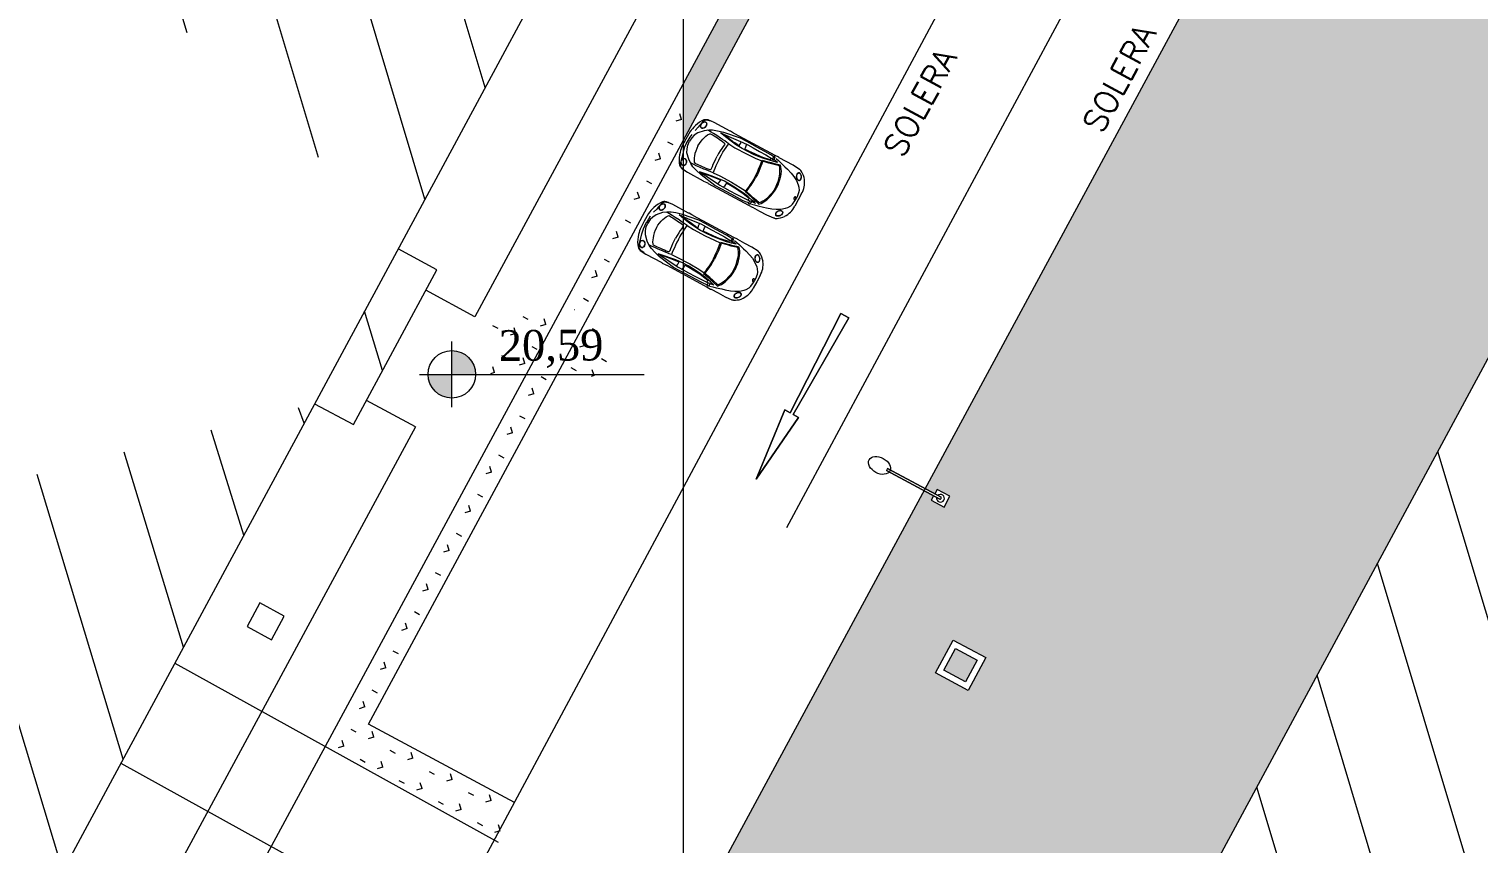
# Model space of a CAD drawing. Header units: centimetres. Extents: x 7802 to 40592, y -4163 to 24577.
# Drawn here: x 16876 to 21581, y 6606 to 9249 of the extents above; entities that cross this region are included whole.
import ezdxf

# ---------------------------------------------------------------- set-up
doc = ezdxf.new("R2010")
doc.units = ezdxf.units.CM
doc.linetypes.add('IMPORT-ACAD_ISO02W100', pattern=[1500, 1200, -299.9999999999999])
doc.linetypes.add('IMPORT-TRAZO_Y_PUNTOX2', pattern=[5080, 2540, -1270, 0, -1270])
for name, color, linetype, lineweight in [('A-DETL-GENF', 7, 'Continuous', 9), ('camara inspeccion', 7, 'Continuous', 9), ('cota nivel', 7, 'Continuous', 9), ('E-LITE-EQPM', 7, 'Continuous', 9), ('eje calle', 7, 'IMPORT-TRAZO_Y_PUNTOX2', 9), ('estacionamientos', 7, 'Continuous', 9), ('grilla', 7, 'Continuous', 9), ('L-SITE', 7, 'Continuous', 9), ('luminarias', 7, 'Continuous', 9), ('PASO CEBRA', 7, 'Continuous', 9), ('TEXTO', 7, 'Continuous', 9), ('VEREDAS', 7, 'Continuous', 9)]:
    doc.layers.add(name, color=color, linetype=linetype, lineweight=lineweight)
for name, color, linetype, lineweight, true_color in [('ACHURADO', 4, 'Continuous', 9, 0x00ffff), ('Base - Emplazamiento_dwg', 7, 'Continuous', 9, 0x767676), ('edificios', 4, 'Continuous', 9, 0x00ffff), ('PASARELA', 100, 'IMPORT-ACAD_ISO02W100', 9, 0x00ff3f), ('PASTO', 3, 'Continuous', 9, 0x00ff00), ('solera', 1, 'Continuous', 9, 0xff0000)]:
    doc.layers.add(name, color=color, linetype=linetype, lineweight=lineweight, true_color=true_color)
doc.styles.add('Simplex', font='simplex_.ttf', dxfattribs={"height": 74.99999999999999})
doc.styles.add('Times New Roman', font='times.ttf', dxfattribs={"height": 99.99999999999996})
pattern_1 = [(151.66, (-61025000, -522285000), (-97.8539650944029, -29.28314814536474), [19.152, -125.298]), (106.66, (-61025000, -522285000), (-97.85437269251995, -29.28327012055534), [19.152, -82.99]), (196.66, (-61025000, -522285000), (29.28327012055534, -97.85437269251995), [19.152, -82.98999999999998])]
pattern_2 = [(106.66, (-61025000, -522285000), (-279.5731100061605, -83.66325053739716), [])]

# ---------------------------------------------------------------- blocks, each defined once
blk = doc.blocks.new('Base - Emplazamiento_dwg_Site_Straight_On_Arrow - 6m_Length-387125-Levantamiento planta general-1977894-N01-Emplazamiento')
at = {"layer": 'L-SITE', "flags": 128}
blk.add_lwpolyline([(-599.9999999999831, -23999.99999999999), (-1499.999999999826, -59999.99999999999), (1500.000000000153, -59999.99999999999), (600.000000000017, -23999.99999999997), (2500.000000000001, -23999.99999999997), (0, 0), (-2500.000000000002, -23999.99999999999), (-599.9999999999831, -23999.99999999999), (-2500.000000000002, -23999.99999999999), (0, 0), (2500.000000000001, -23999.99999999997), (600.0000000000172, -23999.99999999997), (1500.000000000153, -59999.99999999999), (-1499.999999999826, -59999.99999999999)], close=True, dxfattribs=at)
blk = doc.blocks.new('Base - Emplazamiento_dwg_flecha-1977895-N01-Emplazamiento')
at = {"rotation": 359.8716291240209}
blk.add_blockref('Base - Emplazamiento_dwg_Site_Straight_On_Arrow - 6m_Length-387125-Levantamiento planta general-1977894-N01-Emplazamiento', (0, 0), dxfattribs=at)
blk = doc.blocks.new('Base - Emplazamiento_dwg_M_RPC Beetle - M_RPC Beetle-467549-Levantamiento planta general-1977896-N01-Emplazamiento')
at = {"layer": 'A-DETL-GENF', "flags": 128}
for points in [[(-8411.464189912405, 20984.24178081388), (-8174.16809426892, 21948.99932973181), (-7889.007585665058, 23048.60637314436), (-7377.905681377482, 24820.11750636175), (-7144.704263026501, 25833.13246074603), (-6583.633949969742, 27530.13125046115), (-6069.325913355156, 28815.73152868184), (-5295.539224772881, 30136.71968825768), (-4325.812833979339, 31342.18636212976), (-3783.591257203376, 31832.487703505), (-2867.301563564825, 32425.01602567253), (-2154.445343486566, 32654.73524459871), (-736.6095260684846, 32829.3558761441), (-24.76038961858973, 32870.90742113102)], [(-2345.121168815562, 33633.88691540752), (-29.92464161877609, 33633.88691540752), (2285.272703783721, 33633.88691540752)], [(8362.24841271122, 20991.29279451443), (8124.141308281065, 21955.85050249255), (7838.056436903709, 23055.217416657), (7325.465365313713, 24826.29822932695), (7091.412365678712, 25839.11676820197), (6528.915547126201, 27535.64325417449), (6013.526860163714, 28820.81068810624), (5238.62986157373, 30141.14784154196), (4267.890351443722, 31345.79881933195), (3725.256759293722, 31835.64412996191), (2808.469238033714, 32427.40189805697), (2095.420139941221, 32656.52172207446), (677.4380162337493, 32829.95028650693), (-34.44580193127349, 32870.90334976194)], [(-6733.833916511386, 32286.70605296065), (-6782.856965265302, 32297.18551099669), (-7315.905671688793, 31872.47455109243), (-7811.629696251251, 31371.46844795721), (-8194.16632721509, 30829.88749028046), (-8495.946820936328, 30451.59230247555), (-8809.967674421332, 29907.9931444895), (-8786.794976606789, 29710.68553185058), (-8823.47976232107, 29598.08011744311), (-8896.04900221995, 29445.95080889168), (-8931.806263932045, 29341.18075814785), (-9118.957047880742, 26918.68393723304), (-9118.957047880742, 24331.4255153449), (-9125.214839526123, 21769.7719124071), (-9193.814119511715, 21627.94632775371), (-9111.527039109904, 20329.38369502586), (-9111.527039109904, 5491.513098913187), (-9102.875329882661, 5429.641631618964), (-9105.805236140783, 4956.632850458661), (-9178.862492147007, 3843.676810488961), (-9122.47915893494, 3697.634856976003), (-9110.249364641193, -2095.158427594267), (-8976.743908571061, -4264.793460689836)], [(-5890.977075430445, 29901.08407447931), (-5718.769083015715, 30183.902904213), (-5644.462655758673, 30473.18764096725), (-5643.519422216487, 30575.00511758064), (-5665.258723976144, 30716.70588528146), (-5702.589085119817, 30863.2041789036), (-5740.075823956684, 30927.29860067388), (-5805.235893592067, 31010.88046074457), (-5897.79088901127, 31103.62249488304), (-6008.071039054171, 31176.53514359081), (-6145.107686763963, 31227.78033316175), (-6314.387466318179, 31251.63870220706), (-6424.341061417169, 31254.11585433924), (-6774.311905348171, 31186.64423675117), (-7178.991007124579, 30982.43499496215), (-7308.79112415901, 30884.60272360183), (-7526.521804758776, 30657.54069135917), (-7667.698013067235, 30466.25626779495), (-7773.292610835802, 30293.13043830176), (-7820.552339259146, 30200.3337619655), (-7882.678934093388, 29994.96573980794), (-7893.618828019266, 29842.82219612772), (-7878.461607363608, 29774.63537401504), (-7827.187835075423, 29668.17720475729), (-7806.083711363146, 29638.09894862814), (-7731.540518664679, 29556.18944903884), (-7613.016387440011, 29456.25108040912), (-7383.904400244038, 29336.60381658937), (-7198.058915109086, 29305.06317769305), (-7062.273008387288, 29301.37645981726), (-6756.184503890187, 29336.3609912944), (-6393.56848057045, 29476.68820066246), (-6300.115853166587, 29528.3441834189), (-5958.809912399852, 29805.3105099763)], [(-34.59991452627559, 32723.49566454824), (-156.7011219362738, 32713.27447147192), (-270.4865395262738, 32683.32630556192), (-368.1939247562714, 32635.67666746009), (-443.1586941812752, 32573.57612183698), (-490.3014224762753, 32501.26187751094), (-506.3668742162748, 32423.65916360693), (-490.3014224762788, 32346.05514873515), (-443.1586941812754, 32273.74220537695), (-368.1939247562773, 32211.64426505697), (-270.4865395262671, 32163.9956487851), (-156.7011219362709, 32134.0413980042), (-34.59991452627118, 32123.82632694014), (-24.03102830814356, 32123.82632694014), (98.11438304559175, 32134.14851249099), (211.8745772331342, 32164.19841456054), (309.5418687049337, 32211.92915871637), (384.4544045482181, 32274.0901016022), (431.5363211188319, 32346.44265332126), (447.5365237984828, 32424.06014734189), (431.4058354471628, 32501.64932724598), (384.2023276551229, 32573.92391209896), (309.1853754441629, 32635.96141126364), (211.4379646577577, 32683.52888780247), (97.6274092060047, 32713.38138125392), (-24.48234823189029, 32723.49991757798)], [(5834.265605783724, 29906.01290858694), (5661.819902288721, 30188.68685936693), (5587.270293323722, 30477.90902285693), (5586.241459948395, 30579.72567049041), (5607.86162310872, 30721.44466481693), (5645.068806758723, 30867.97429111193), (5682.501646773489, 30932.10020614726), (5747.591424293722, 31015.73681816694), (5840.068416758721, 31108.55663252691), (5950.287228578721, 31181.56197038691), (6087.280744913718, 31232.92235153689), (6256.540406393721, 31256.92302934194), (6366.491880038723, 31259.49262097691), (6716.519325143724, 31192.31525533195), (7121.369967053714, 30988.44630823194), (7251.25228793372, 30890.72319722692), (7469.17378757372, 30663.84429614696), (7610.510762963723, 30472.67863009194), (7716.250874063721, 30299.64163745693), (7763.588601968724, 30206.88472619691), (7825.887832208723, 30001.56900779691), (7836.955632653724, 29849.43471529194), (7821.855743498715, 29781.23517427193), (7770.671491028718, 29674.73393566196), (7749.592662218722, 29644.63794746697), (7675.11835896164, 29562.66580674208), (7556.678289983717, 29462.62782761694), (7327.666973813718, 29342.78798665194), (7141.848071258718, 29311.09111456194), (7006.065312028429, 29307.29023982479), (6699.94750344872, 29342.01742367691), (6337.21363214373, 29482.03972427694), (6243.717609458716, 29533.61712112194), (5902.178937698719, 29810.29640647193)], [(9066.736398893714, 5499.150915956964), (9066.736398893714, 20337.02349821693), (9144.056889413714, 21635.6548525619), (9075.33839781872, 21777.42271418691), (9062.635116773718, 24339.06654251557), (9062.635116773718, 26926.32765829191), (8875.56444252872, 29348.66628134697), (8839.719110993721, 29453.40623315694), (8767.021998323718, 29605.47447740696), (8730.242555753719, 29718.04901032191), (8753.249364578722, 29915.37603502193), (8438.771606438724, 30458.71099673694), (8136.673178378729, 30836.7523374269), (7753.681363718722, 31378.01149684193), (7257.536307623723, 31878.60065695192), (6724.130725844334, 32302.86332112254)], [(-12.09453318080819, 17805.45674730246), (-1021.736528385905, 17782.66101967749), (-2026.684863356595, 17721.16180185162), (-3022.284969714185, 17628.75355871137), (-3989.486684975463, 17512.97551956689), (-4860.092603025614, 17398.84183322585), (-5785.429957983049, 17252.84205433062), (-6143.658247170233, 18819.39214461534), (-6466.211264570523, 20216.6144725534), (-6631.392382262486, 20842.15408703731), (-7250.381796354535, 23095.0499785245), (-6679.699631427998, 23603.97255543096), (-6172.019700687545, 23995.10010077969), (-5527.890885983074, 24356.97603909938), (-4817.349176974911, 24659.25992654811), (-4038.174666898671, 24925.07996233844), (-3168.530772843161, 25190.29635168106), (-2211.017445925983, 25391.76266648727), (-1118.875692935033, 25550.22486891285), (-18.65776859257815, 25612.1218427496)], [(-18.38631500044547, 25289.24034455805), (-1100.709273651909, 25226.37433042444), (-2177.932675680729, 25090.36094316246), (-3063.688862789297, 24833.42131709816), (-3883.670050959101, 24660.86892206971), (-4594.271351107229, 24433.20695842327), (-5228.731077951985, 24141.3660499418), (-5829.313945278982, 23815.40037226791), (-6385.892073656068, 23413.59165400142), (-6856.211405003231, 23027.04970458159), (-6308.996596444425, 20911.3795348674), (-6023.567380210534, 19646.90505172227), (-5573.626451973886, 17621.6046463199), (-4729.983207426567, 17746.06951847045), (-3921.76112616352, 17867.28711655796), (-2992.932752492739, 17978.4818534949), (-2018.001347983614, 18065.64547054461), (-1020.770969211601, 18119.35708349461), (-12.37328740968236, 18137.02201538005)], [(-34.44580193127874, 17805.44735170198), (975.2150013239823, 17783.50046011197), (1980.214684868682, 17722.84614593694), (2975.892128993695, 17631.27495811194), (3943.190839552891, 17516.31010739704), (4813.892404598925, 17402.90839871693), (5739.352177724512, 17257.68662265368), (6096.263307590663, 18824.53732963363), (6417.641535803651, 20222.03034110669), (6582.296690363621, 20847.70860587661), (7199.391827138719, 23101.12409903692), (6628.282001618758, 23609.5667111819), (6120.273420863713, 24000.26730074695), (5475.840596828721, 24361.60157807697), (4765.045002293695, 24663.28799083195), (3985.647286898622, 24928.45286372696), (3115.780726995857, 25192.9380308092), (2158.09836135881, 25393.59927214196), (1065.823771718725, 25551.14323124692), (-34.44580193127857, 25612.11520607698)], [(-34.4458019312779, 25289.23359377693), (1047.929627045123, 25227.27753430573), (2125.266997788249, 25092.16984024879), (3011.238886595216, 24835.97497947485), (3831.364853528713, 24664.11202144195), (4542.157302908714, 24437.04755621696), (5176.862162528764, 24145.74015496188), (5777.718864038721, 23820.27951556195), (6334.634605043721, 23418.93886663197), (6805.278744398721, 23032.79246150698), (6259.84281914365, 20916.66298409671), (5975.476774973963, 19651.94898127305), (5527.23871983872, 17626.27101650691)], [(-7644.458943692838, 20171.55711148139), (-7619.458545640715, 20471.37126526095), (-7619.732578903909, 20602.78823783883), (-7629.140724582166, 20648.85057492491), (-8625.36378076761, 20530.50370560534), (-8722.557260866928, 20417.06151432286), (-8722.557260866928, 20210.29558768486), (-8628.080404456296, 20091.47067385197), (-7686.566171069966, 19999.32441390155)], [(-8512.126959674126, 19881.20751590498), (-8538.081728168065, 19681.78938491987), (-8619.895646188492, 18902.82711195329), (-8673.653076809549, 17859.58552978163), (-8673.653076809549, 13978.0302103871), (-8695.033381939187, 10059.00901359596), (-8671.057481938238, 7739.131982820054), (-7801.42684091505, 2182.214120924809), (-7197.430631020074, 84.86190043827456), (-6710.549997335128, -1412.772914510131), (-6141.570253998513, -2513.297344565658), (-5237.258100066331, -3747.32221363218), (-3674.488770075335, -5207.527807317203), (-2485.740083054889, -5825.522364929071), (-1354.363465412004, -6178.624052039572), (8.156309354923387, -6281.984226329246)], [(-7580.335558193521, 21990.81721600341), (-7502.788198529263, 21918.21600264309), (-7396.520935831116, 21526.92211735558), (-7143.933239718266, 20516.5989599241), (-6806.873994249288, 18927.67111920566), (-6544.115407707369, 17467.20289904868), (-6322.345866687638, 15905.48752225075), (-6148.483145553562, 13973.17586638702), (-6031.689091058971, 11698.33389234111), (-6010.885874675957, 9820.841005824368), (-6196.125647411337, 7285.722468919527), (-6418.084170620607, 5568.760262914371), (-6801.793834367912, 3270.64008232117), (-7174.599564191268, 1315.206407879684), (-7482.90339142146, 5046.751992698332), (-7831.376418736867, 8294.833495704943), (-7893.799845223321, 9071.166415438795), (-7914.236918982376, 10855.31028001456), (-7897.006074300051, 12834.18150797467), (-7869.934786179126, 15139.41341521519), (-7844.595754977786, 17553.84854640225), (-7725.558220405635, 19936.81761400912), (-7686.566171069966, 19999.32441390155), (-7667.469163025668, 20044.6684590564), (-7644.458943692838, 20171.55711148139)], [(-7756.354888258578, 19510.26001392602), (-7699.20619308701, 19520.04546341485), (-7624.418092458522, 19502.01425630996), (-7160.311212655085, 19500.40412190619), (-6717.985089010602, 17060.30469111878), (-6612.787818794089, 16273.22346119169), (-6466.206235637538, 14440.22424363832), (-6309.420438632215, 12171.46526319632), (-6268.025673265601, 10665.95157597713), (-6765.421477900767, 10627.11532245884), (-7372.52328592992, 10558.12857972781), (-7748.686572169961, 10490.16002300331), (-7868.871320393006, 10449.56824125682), (-7911.767735564595, 10421.07165964192)], [(-7580.075167463089, 21994.2826746202), (-7665.855638227143, 20852.65727547532), (-7632.120672282041, 20648.49657038866)], [(8463.838491788718, 19888.34354880443), (8489.960906268903, 19688.94730903318), (8572.429685896219, 18910.05409409693), (8627.064173401217, 17866.85807565445), (8636.19927609865, 13985.30906460289), (8655.002585266218, 10066.30229113061), (8632.97706480122, 7746.40592315481), (7768.018552786204, 2188.758907721905), (7165.785845963569, 90.89963570644414), (6680.164478498714, -1407.143981103069), (6112.110171061207, -2508.146375868032), (5208.835808258706, -3742.931083713026), (3647.294657153713, -5204.450015508029), (2459.065951707013, -5823.443761585637), (1327.986594166215, -6177.496496830548), (-34.44580193128517, -6282.002134593053)], [(7530.273824863537, 21997.169126061), (7452.787530023722, 21924.50274260697), (7346.849274158671, 21533.11965440678), (7095.111067958647, 20522.58449806162), (6759.38778779361, 18933.37384584391), (6497.857141501194, 17472.68523496931), (6277.40064693121, 15910.78396361685), (6105.162523666188, 13978.32682047415), (5990.281019558701, 11703.38745907162), (5971.056259621214, 9825.877746356902), (6158.427296168717, 7290.915840484459), (6381.829228396219, 5574.140846621933), (6767.470836143927, 3276.344071255696), (7141.920409823715, 1321.224513761938), (7447.086936586221, 5053.027977559484), (7792.829108003695, 8301.401301523098), (7854.59983246328, 9077.786427628063), (7873.536930458722, 10861.94684356971), (7854.642411796745, 12840.80288580726), (7825.633074653714, 15146.01121897196), (7798.264184293591, 17560.42419380703), (7677.223277880149, 19943.2923418135), (7638.178691498723, 20005.76633815191), (7619.043568478718, 20051.09431201197), (7595.926679228718, 20177.96357440194), (7570.67422973372, 20477.75660384698), (7570.67422973372, 20609.17376036694), (7580.207194538718, 20655.24399080694), (8576.529395438718, 20537.73470969693), (8673.818214506095, 20424.37427117775), (8673.818214506095, 20217.60825317692), (8579.615122783369, 20098.70411702533), (7638.178691498723, 20005.76633815191)], [(7708.378551098721, 19516.76078390698), (7651.221649283717, 19526.49818378689), (7576.44873431372, 19508.40410707198), (7112.343372203715, 19506.40378849195), (6672.06884952871, 17065.93334686189), (6567.533332793709, 16278.76395346189), (6422.492843738984, 14445.64214938292), (6267.614497148722, 12176.75215750219), (6227.485464503717, 10671.20420086197), (6724.91374383868, 10632.78613253691), (7332.073335968739, 10564.30981787695)], [(7530.010520738719, 22000.63436453692), (7616.75075048372, 20859.08148635693), (7583.187438804769, 20654.89249170261)], [(-5333.490010507177, 5249.312793923325), (-5169.212376466076, 7643.754463298671), (-5191.268966103563, 11898.69810718001), (-5344.814717063705, 15210.45300002929), (-5517.685725760168, 17302.45292831953)], [(5527.23871983872, 17626.27101650691), (3804.03602976973, 17879.01948706764), (2946.245897963736, 17980.97845225193), (1971.241557653522, 18067.32239246697), (973.9663747887727, 18120.19559317191), (-34.44580193127857, 18137.01273695697)], [(-34.4458019312839, 4885.647546191942), (989.0022008579093, 4890.505352665033), (1989.73506905687, 4950.594996942099), (2944.481466008714, 5016.715590506947), (3823.803900908891, 5078.703450401997), (4610.866359039942, 5167.094886522096), (5297.504018018717, 5253.781648631963), (5131.213382858707, 7648.084360017073), (5149.692741061222, 11903.04504362706), (5300.454173408684, 15214.92785533151), (5471.566331183717, 17307.07238071196)], [(7332.073335968702, 10564.30981787696), (7708.293631913722, 10496.65753382694), (7828.512464056218, 10456.16680835696), (7871.432821763718, 10427.7063007619)], [(-8976.743908571063, -4264.793460689829), (-8931.617254465813, -4365.746484457929), (-8877.841962200273, -4456.038523697101), (-8801.529699550936, -4591.841398857979), (-8738.753601014123, -4761.741913228298), (-8569.758128636688, -5090.885099261375), (-8291.508700437003, -5447.009936893785), (-7737.89091753613, -5871.06980726399), (-7006.824279157717, -6301.597900928889), (-6196.463615005745, -6679.586885550137), (-5408.806932552409, -7003.106136187754), (-4686.344941292891, -7213.566977781496), (-4038.025237558388, -7370.503079645312), (-3463.663133360646, -7492.153416180163), (-2908.447747171947, -7584.974268829178), (-12.57919499349779, -7627.387655715995), (2883.25267590919, -7582.539664159353), (3438.389829372102, -7489.252062666157), (4012.64945650339, -7367.118890413534), (4660.836991524234, -7209.6377875401), (5383.121788455097, -6998.569630819514), (6170.506202876755, -6674.388294416175), (6980.54879708373, -6295.718155548014), (7711.253222768719, -5864.575590415528), (8264.514293663713, -5440.050431403049), (8542.46422163371, -5083.691789283018), (8711.182916453705, -4754.406641403085), (8773.816153748325, -4584.453409845692), (8850.014216998441, -4448.586425299834), (8903.713579778709, -4358.249207913057), (8948.75534453371, -4257.258280863094), (9080.436694073713, -2087.511773590571), (9080.436694073713, 3705.289745621938), (9144.056889413714, 3851.379050216925), (9070.063972883714, 4964.273276036976), (9066.736398893714, 5437.279426796949)], [(-7833.772809770983, 8369.39464234579), (-7343.273690161699, 8482.287233782945), (-6821.379639826057, 8482.287233782945), (-6327.619222290987, 8584.91207833656), (-6401.222082117915, 7743.083762258681), (-6495.563482829783, 6870.59160968264), (-6601.372317511525, 6017.03623659838), (-6815.371539618658, 4501.513817900252), (-6995.266372477533, 3279.793378093867), (-7064.137137423815, 2802.467472471637), (-7109.01492122695, 2420.349887990265), (-7141.957773182226, 2050.568204269893), (-7158.785552526533, 1696.591897682299), (-7193.277825199702, 1572.911254347061)], [(-1.232576558814552, 4885.661507734782), (-1024.684301718217, 4889.658877501501), (-2025.467334923025, 4948.907162660516), (-2980.268983481063, 5014.225056802133), (-3859.643222164322, 5075.473629299419), (-4646.779714744505, 5163.203333659103), (-5333.490010507177, 5249.312793923325), (-5421.780472685801, 4470.75267061248), (-5516.502849558229, 3681.053287224344), (-5610.540863142124, 2866.690164969972), (-5695.115418292206, 2060.185308501593), (-5825.073304516977, 582.5257410350998), (-5910.273454469756, -587.2042852330278), (-5957.549140411336, -1517.713305288259), (-5996.330508942385, -2481.000291293177), (-6003.624362029798, -2705.180570397605)], [(5297.504018018715, 5253.781648631982), (5386.44900141907, 4475.296028184032), (5481.835262258171, 3685.676559046448), (5576.557895393567, 2871.392784388219), (5661.810466823736, 2064.959316611695), (5793.01060764883, 587.4095297806513), (5879.194144958781, -582.2484534789352), (5927.252113358725, -1512.717398988312), (5966.84332449873, -2475.971440218498), (5974.325648243711, -2700.14550799802)], [(7795.162813013718, 8375.96443651193), (7304.56895549372, 8488.44461477693), (6782.674720717214, 8488.44461477693), (6288.828567623716, 8590.215540266929), (6363.139144808772, 7748.449401221335), (6458.214035303762, 6876.03687185648), (6564.740435153863, 6022.570756210762), (6780.013714284538, 4507.228786896138), (6960.935610502572, 3285.660020374628), (7030.207649378714, 2808.39218458195), (7075.406671883723, 2426.312464871879), (7108.660395698726, 2056.55860760686), (7125.785764673716, 1702.596573596937), (7160.382006163224, 1578.944972374882)], [(5.524330652119294, -3151.367239120299), (-933.7839581078059, -3123.841095829884), (-1834.48170750294, -3003.506676830403), (-2657.838079080562, -2836.904891951729), (-3370.907666873772, -2612.688626419542), (-3993.830119316729, -2374.30627282409), (-4594.437506383924, -2102.472148995892), (-5245.916366593905, -1675.212582187967), (-5398.592749787008, -1415.15189848919), (-5381.195877482242, -953.1292780155349), (-5354.815997559426, -513.4205657862072), (-5324.662100778042, -36.09890388500129), (-5279.353580746718, 522.0251238811726), (-5230.696033639346, 1159.381594857143), (-5170.36797958972, 1828.054761416339), (-5037.007858545822, 3085.448891750745), (-4904.505044165397, 3826.062569346277), (-4799.23998182076, 4046.981914062426), (-4677.430021283461, 4168.996863575728), (-4372.856602108659, 4191.863452447971), (-3690.834739462025, 4112.052943362122), (-2898.974379350532, 4031.991955905823), (-1994.93978324295, 3960.485745742179), (-1016.306313781865, 3905.233516157684), (-0.3875509927420788, 3880.542663515493)], [(-34.44580193128491, -3151.384041003049), (904.8390130437471, -3123.068210538064), (1805.435276363781, -3001.976597883055), (2628.651291218737, -2834.682658278064), (3341.532123518754, -2609.866978878066), (3964.253942588705, -2370.96100507808), (4564.632580538714, -2098.622033628047), (5215.752004103714, -1670.814905373065), (5368.209694668484, -1410.625955226333), (5350.424396048727, -948.6181239632658), (5323.674852773453, -508.9317452690016), (5293.119671948717, -31.63560309315405), (5247.341940923726, 526.4501355718287), (5198.148571568741, 1163.765473841686), (5137.258370768697, 1832.387684982098), (5063.35666373361, 2523.6329960379), (4992.219547943711, 3148.751423216932), (4869.715760693713, 3830.171270051958), (4764.265003853717, 4051.002038066976), (4642.352505743735, 4172.914536176956), (4337.759969768716, 4195.525055471915), (3655.805446583774, 4115.141183981985), (2864.012675333439, 4034.414490596923), (1960.038515544292, 3962.148264162012), (981.4518436887223, 3906.073295666991), (-34.44580193128416, 3880.528346756906)], [(-9062.04175369976, -2852.988868226872), (-8997.52285766516, -3330.844242070413), (-8936.388435722092, -3718.574867784076), (-8863.440030758684, -3976.293678508331), (-8777.508276247243, -4181.810853329958), (-8831.598236857004, -4283.334789890204), (-8555.408097836593, -4801.260769813344), (-8288.543253162868, -5050.930979607877), (-7924.502000004341, -5265.578136121449), (-7408.110213100455, -5461.521251455473), (-6095.253448490731, -5816.216434108568), (-5383.163873540556, -5940.942800283484), (-3994.583127910277, -6333.065192608485)], [(9032.866224698717, -2845.382475588078), (8968.749094868726, -3323.291922992981), (8907.940668098718, -3711.073808718097), (8835.208958723715, -3968.853857673048), (8749.450017338717, -4174.443204558053), (8803.625312213711, -4275.921630633065), (8527.870702433713, -4794.079626573049), (8261.215855245933, -5043.974107210058), (7897.355189273712, -5258.927245263077), (7381.128318503714, -5455.304433153079), (6068.570217818672, -5811.103237683068), (5356.585754693685, -5936.428228968055), (3968.33516561839, -6329.717892740304), (2278.337637008697, -6694.011149283095), (1181.145597526132, -6777.00864457805), (-34.4458019312855, -6807.875195748034)], [(7372.567206593711, -3841.081935798092), (7572.50785509871, -3910.728248118093), (7706.076297638714, -4000.535003988012), (7814.153258903715, -4095.125540613046), (7896.417933083711, -4235.452921248029), (7925.74650345871, -4429.169308008068), (7919.799015353711, -4521.985977213026), (7776.694462853717, -4885.109847738037), (7486.229809279289, -5221.879031900596), (7110.015957503712, -5472.769478868067), (6636.525452873713, -5602.617203043078), (6196.401897638714, -5602.617203043078), (5865.003205598713, -5445.560742963068), (5665.219814843712, -5146.755292188036), (5627.87738952871, -4982.612797893016), (5626.241908928712, -4816.278130563092), (5635.730841563714, -4746.424238013069), (5759.42035224871, -4444.413874293045), (6059.314026653714, -4122.305970123057), (6475.295372108713, -3901.676492028023), (6986.125156898715, -3811.394817753066), (7296.117924008712, -3827.328172983082)], [(-2304.279927294882, -6695.937502738392), (-1207.018497768151, -6778.012535496779), (8.598422271913027, -6807.85710163722)]]:
    blk.add_lwpolyline(points, dxfattribs=at)
for points in [[(-6343.710760014254, 31192.97575892453), (-6446.122128013449, 31195.28312323108), (-6772.084964255033, 31137.80812488997), (-7157.048529950034, 30950.28478577778), (-7277.940915655134, 30859.16233101713), (-7478.055028044195, 30650.15257971115), (-7604.189582843685, 30479.50988093206), (-7702.530376486497, 30308.8474385231), (-7746.554428765004, 30231.83495413061), (-7804.418602837476, 30040.55766970761), (-7814.609288132483, 29898.85038388159), (-7800.490755031835, 29835.33953565923), (-7752.67030378528, 29736.29159607324), (-7664.243968262743, 29631.22022407829), (-7553.256374685889, 29536.11909376708), (-7339.859087599432, 29421.99723816506), (-7166.760749878274, 29390.25402793814), (-7040.00649725945, 29377.46545297483), (-6755.195180197772, 29409.10613874402), (-6330.359369340517, 29587.83769128264), (-6012.52868867948, 29845.87874828517), (-5788.956075904229, 30198.49717878471), (-5719.746986610819, 30467.93484018696), (-5719.746986610819, 30562.64503110384), (-5742.572401224215, 30693.71984374675), (-5773.884877419119, 30831.19259802268), (-5955.696465060232, 31055.11639217883), (-6058.408307790426, 31123.02517004371), (-6186.044274177212, 31170.75568812978)], [(5731.994600648722, 30203.34013651196), (5662.559013713721, 30472.71951710695), (5662.354578638723, 30567.42956962196), (5685.194597898548, 30698.52363069519), (5716.39148669372, 30836.02266146694), (5898.01475247872, 31060.09922944195), (6000.669466523722, 31128.09433538694), (6128.265259718721, 31175.93214293698), (6285.913008938721, 31198.28475952191), (6388.322400893724, 31200.67822247691), (6714.333442418724, 31143.47728849195), (7099.454527013724, 30956.27766289198), (7220.423478623726, 30865.25687719193), (7420.713239333725, 30656.4154400369), (7546.991212583722, 30485.87884562693), (7645.475451098616, 30315.2991407744), (7689.56423388872, 30238.32369557695), (7747.589198483723, 30047.09512642194), (7757.899016573723, 29905.3964582069), (7743.833883413721, 29841.87376267194), (7696.096720823721, 29742.78565439697), (7607.758752338724, 29637.63997759195), (7496.85115157372, 29542.4455712069), (7283.549884628717, 29428.14434819696), (7110.47829528869, 29396.25562165197), (6983.734839098718, 29383.36048615193), (6698.897021678719, 29414.76171367198), (6273.911097458727, 29593.13603434194), (5955.863588393724, 29850.90979298699)], [(-5891.993827736287, -5450.502925360206), (-5692.461719825683, -5151.529617944331), (-5655.257305871776, -4987.355787069423), (-5653.761667021338, -4821.019803539166), (-5663.309323989241, -4751.173913227958), (-5787.252697641185, -4449.267644701498), (-6087.417069180669, -4127.411981499465), (-6503.583755624682, -3907.13230593848), (-7014.489261650699, -3817.280129277113), (-7324.468523689017, -3833.474096535906), (-7400.906216168882, -3847.292127064412), (-7600.788240844393, -3917.106509221614), (-7734.281133688036, -4007.025527247167), (-7842.27853243702, -4101.706893094615), (-7924.425201263993, -4242.103385837309), (-7953.590899695602, -4435.844361303528), (-7947.565380700499, -4528.655997523893), (-7804.155592640953, -4891.659428609613), (-7514.122995248993, -5227.356623878259), (-7136.98326466968, -5478.75836094129), (-6663.383761569249, -5608.207965464535), (-6223.259877988179, -5608.207965464535)], [(-7358.041431574434, -3902.755514439045), (-7684.383502558498, -4047.854880878084), (-7869.191243982359, -4266.774731312458), (-7905.289021879844, -4531.4102083282), (-7753.683988492097, -4900.668755308533), (-7467.544372560534, -5218.183313373404), (-7102.120873953452, -5454.332075403919), (-6658.578030866408, -5578.199135876884), (-6258.126843682316, -5571.282801152245), (-5935.790785547746, -5416.049964509032), (-5750.906265039543, -5150.037627067053), (-5720.555244378324, -4828.624333039459), (-5850.565507402989, -4489.446774846893), (-6121.744577710138, -4185.752035700027), (-6511.567784509395, -3961.317477464591), (-6970.645173148564, -3881.605743251664)], [(6093.690570803715, -4180.617143823028), (6483.324952823715, -3955.85493205805), (6942.335163833716, -3875.757269673062), (7329.749066423714, -3896.581340928048), (7656.213010268712, -4041.406293213024), (7841.204737058715, -4260.170694393044), (7877.52498699871, -4524.775729698085), (7726.230450878713, -4894.161603828052), (7440.357877463714, -5211.91661347806), (7075.133043398713, -5448.372511533023), (6631.694494793709, -5572.61242434304), (6231.237634418714, -5566.032760083076), (5908.771182578713, -5411.070973233053), (5723.663085053712, -5145.21416623807), (5693.04185597371, -4823.826502563066), (5822.766919103713, -4484.539761783042)]]:
    blk.add_lwpolyline(points, close=True, dxfattribs=at)
at = {"layer": 'A-DETL-GENF'}
for centre, radius, start, end in [((-2594.06828924498, 26622.73437358822), 7015.570870102397, 87.96643570461441, 126.1628631659317), ((2540.114164624852, 26624.89258338238), 7015.570870102387, 53.88530664740707, 92.08173410872682)]:
    blk.add_arc(centre, radius, start, end, dxfattribs=at)
blk = doc.blocks.new('Base - Emplazamiento_dwg_auto1-1977897-N01-Emplazamiento')
at = {"rotation": 269.9759139571621}
blk.add_blockref('Base - Emplazamiento_dwg_M_RPC Beetle - M_RPC Beetle-467549-Levantamiento planta general-1977896-N01-Emplazamiento', (6166.488031801417, -1215.785600740491), dxfattribs=at)
blk = doc.blocks.new('Base - Emplazamiento_dwg_luminariayadran1-1977901-N01-Emplazamiento')
at = {"layer": 'E-LITE-EQPM', "flags": 128}
for points in [[(8830.782615905628, -196316.7067775335), (8830.782615905628, 0)], [(16450.78261592425, 0), (16450.78261592425, -196316.7067775343)]]:
    blk.add_lwpolyline(points, close=True, dxfattribs=at)
at = {"layer": 'E-LITE-EQPM'}
blk.add_ellipse((12640.78261591494, -223564.9146409974), major_axis=(0, 38295.36847628932), ratio=0.6666666666666659, dxfattribs=at)
at = {"layer": 'luminarias'}
blk.add_line((8830.782615905628, -196316.7067775343), (16450.78261592425, -196316.7067775343), dxfattribs=at)
at = {"layer": 'luminarias', "flags": 128}
blk.add_lwpolyline([(16450.78261592425, -23240.57190673411), (31918.47185930237, -23240.57190673411), (31918.47185930237, 23764.78713251272), (-7576.247460674494, 23764.78713251272), (-7576.247460674494, -23240.57190673338), (8830.782615905628, -23240.57190673338)], dxfattribs=at)
at = {"layer": 'luminarias'}
for centre, radius, start, end in [((12640.78261591494, 0), 12640.78261591276, 287.5420336008517, 252.4579663991479), ((12640.78261591494, -1921.374438794737), 4267.057503025325, 26.76170681889132, 153.2382931811087)]:
    blk.add_arc(centre, radius, start, end, dxfattribs=at)
blk = doc.blocks.new('Base - Emplazamiento_dwg-1977893-N01-Emplazamiento')
at = {"layer": 'ACHURADO'}
h = blk.add_hatch(dxfattribs=at)
h.set_pattern_fill('FP_3', color=256, style=0, pattern_type=2)
h.set_pattern_definition(pattern_2)
h.paths.add_polyline_path([(20929.89356397886, 511.7966017685846), (21480.13611395147, 1502.110063564034), (20228.25255310165, 2177.299936208879), (19700.85637418089, 1199.443731177601), (19410.78590258259, 1355.890105944131), (19167.68933431014, 905.159711651506), (19732.56348151483, 600.5009435117252), (19965.30717125863, 1032.035850826655), (20743.07105107747, 612.5573055816146)])
h.paths.add_polyline_path([(21344.30185024396, 1953.31767003412), (21371.00632539408, 1953.95335508625), (21397.65030631892, 1955.858970211542), (21424.17343583207, 1959.030198578822), (21458.31184358359, 1965.155818679063), (21480.13611395147, 1970.08079452707), (21502.41906626824, 1976.051493605328), (21527.86272936375, 1984.184949009429), (21552.89056802866, 1993.519850202947), (21577.44588615854, 2004.035050632257), (21601.47305806004, 2015.706729986342), (21624.91765446085, 2028.508448157448), (21647.72656580952, 2042.411205136461), (21669.84812258573, 2057.383506707216), (21691.23221234834, 2073.391435791059), (21711.8303932562, 2090.398729279915), (21731.59600380445, 2108.366860183919), (21758.43514981301, 2136.00138927044), (21775.91756466947, 2156.062081403522), (21792.43041364443, 2176.93070909344), (21807.93660287304, 2198.560917238744), (21822.40129981442, 2220.904817448771), (21835.79201149813, 2243.913178765854), (21848.07865751528, 2267.535673559793), (21859.53210255687, 2292.418202517915), (21869.23189357984, 2316.418514406056), (21878.0509657652, 2341.576931767957), (21885.67104330234, 2367.148303719653), (21892.07500872552, 2393.090880228014), (21897.24847639916, 2419.379879643212), (21901.17982483318, 2446.043049124239), (21903.86022278908, 2473.3379470643), (21905.01600345773, 2492.811516949674), (21905.28364911815, 2525.043521102473), (21904.20193463178, 2550.982854018346), (21901.84664953162, 2577.478401469506), (21898.23827109374, 2603.832587221874), (21893.38489858828, 2629.986210188732), (21887.29742346402, 2655.880519820319), (21879.98950453124, 2681.457348078951), (21871.47753678091, 2706.659240105577), (21861.78061388082, 2731.429583284288), (21850.92048439062, 2755.712734414863), (21838.92150173559, 2779.454144707619), (21825.81056796966, 2802.600482319821), (21811.61707133915, 2825.099752158431), (21796.37281762514, 2846.901412679979), (21780.11195518521, 2867.956489425245), (21762.87089352326, 2888.217685033736), (21744.68821506561, 2907.63948549072), (21725.60457957816, 2926.178262368292), (21705.6626202555, 2943.792370830681), (21684.90682983399, 2960.442243183691), (21663.38343390324, 2976.090477758136), (21641.1402464841, 2990.701922927596), (21618.2264990206, 3004.243756071765), (21594.69262628836, 3016.685557307983), (21570.58997697348, 3027.999377825337), (21545.97038201898, 3038.159802667898), (21520.88543118072, 3047.144007825932), (21495.38509031423, 3054.931811506929), (21469.51463813943, 3061.505719471236), (21443.30656630475, 3066.850964330516), (21416.75334589785, 3070.955538720648), (21389.67177879905, 3073.810222274638), (21359.94114194714, 3075.408602334922), (21338.08499583709, 3075.632898169621), (21311.5585481758, 3074.713296424206), (21285.04805909896, 3072.533517476917), (21258.67067558876, 3069.099835851693), (21232.48565084254, 3064.419968916669), (21206.55180594988, 3058.504430547678), (21181.26817912962, 3051.475443392289), (21160.74097112416, 3044.913607926367), (21135.71313245927, 3035.578706732849), (21105.40775358323, 3022.270299280649), (21087.13064242787, 3013.391826949461), (21063.68604602707, 3000.590108778351), (21040.8771346784, 2986.687351799342), (21018.75557790219, 2971.715050228584), (20997.37148813957, 2955.707121144743), (20976.77330723173, 2938.699827655881), (20957.00769668346, 2920.731696751881), (20938.11943195998, 2901.843432028395), (20920.15130105598, 2882.077821480137), (20903.14400756712, 2861.479640572283), (20887.13607848328, 2840.095550809668), (20872.16377691252, 2817.973994033458), (20858.26101993351, 2795.165082684789), (20845.4593017624, 2771.720486283991), (20833.78762240832, 2747.693314382489), (20823.27242197901, 2723.137996252593), (20813.93752078549, 2698.110157587695), (20805.80406538138, 2672.666494492178), (20798.89048065919, 2646.86464504649), (20793.21242811193, 2620.763058738389), (20788.78277035489, 2594.420864056009), (20785.6115419876, 2567.897734542858), (20783.70592686231, 2541.253753618022), (20783.07024181018, 2514.549278467903), (20783.70592686231, 2487.844803317781), (20785.6115419876, 2461.200822392938), (20788.78277035489, 2434.677692879787), (20793.21242811193, 2408.335498197414), (20798.89048065919, 2382.233911889306), (20805.80406538138, 2356.432062443625), (20813.93752078549, 2330.988399348101), (20823.27242197901, 2305.960560683206), (20833.78762240832, 2281.40524255331), (20845.4593017624, 2257.378070651805), (20858.26101993351, 2233.933474251006), (20872.16377691252, 2211.124562902338), (20887.13607848328, 2189.003006126131), (20903.14400756712, 2167.618916363513), (20920.15130105598, 2147.020735455663), (20941.2233517031, 2124.151205164284), (20957.00769668346, 2108.366860183915), (20976.77330723173, 2090.398729279915), (20997.37148813958, 2073.391435791053), (21018.75557790219, 2057.383506707216), (21040.8771346784, 2042.411205136458), (21063.68604602707, 2028.508448157444), (21087.13064242787, 2015.706729986335), (21111.15781432937, 2004.035050632254), (21135.71313245927, 1993.519850202947), (21160.74097112416, 1984.184949009429), (21186.18463421968, 1976.051493605328), (21211.98648366537, 1969.137908883126), (21238.08806997347, 1963.459856335868), (21264.43026465585, 1959.030198578822), (21290.95339416901, 1955.858970211542), (21317.59737509384, 1953.95335508625)])
h.paths.add_polyline_path([(21791.85678938687, 3918.823326866888), (21825.97333815313, 3919.286629520087), (21844.77282276337, 3920.389393397019), (21866.20271920208, 3922.533777966823), (21890.75875144495, 3926.2350043007), (21915.09976770055, 3931.155646894114), (21939.16525236725, 3937.283472254272), (21962.89537485835, 3944.603245641821), (21989.73107690615, 3954.572116766275), (22009.11452645843, 3962.742925931997), (22031.48864747416, 3973.517734731295), (22053.29787580737, 3985.394407472314), (22074.48799028014, 3998.343416875302), (22095.00630892911, 4012.332569662614), (22114.80181998123, 4027.327086596261), (22133.82530867698, 4043.28968894457), (22152.02947962609, 4060.180691163006), (22169.36907439129, 4077.958099558667), (22185.80098400793, 4096.577716693243), (22201.28435615966, 4115.993251264783), (22215.78069674371, 4136.15643319519), (22229.25396557333, 4157.017133637235), (22241.67066597931, 4178.523489602757), (22252.99992808805, 4200.622032902239), (22263.21358556888, 4223.257823075144), (22272.28624566002, 4246.374583980562), (22280.19535229899, 4269.914843708551), (22286.92124220048, 4293.820077464374), (22292.44719374247, 4318.030853070359), (22296.75946853874, 4342.486978723638), (22300.02130206776, 4369.448940455204), (22301.70314796144, 4391.891614229095), (22302.32226182189, 4416.717296373105), (22301.70314796144, 4441.542978517118), (22299.8473455947, 4466.306940103729), (22296.75946853874, 4490.947614022574), (22292.44719374247, 4515.403739675857), (22286.92124220048, 4539.614515281839), (22280.19535229899, 4563.519749037661), (22272.28624566002, 4587.06000876565), (22263.21358556888, 4610.176769671065), (22252.99992808805, 4632.812559843973), (22239.06308207189, 4659.427570956106), (22229.25396557333, 4676.417459108977), (22215.78069674371, 4697.278159551021), (22201.28435615966, 4717.441341481426), (22185.80098400793, 4736.85687605297), (22169.36907439129, 4755.476493187538), (22152.02947962609, 4773.253901583206), (22133.82530867698, 4790.144903801643), (22114.80181998123, 4806.107506149951), (22095.00630892911, 4821.102023083595), (22074.48799028014, 4835.091175870907), (22053.29787580737, 4848.040185273898), (22031.48864747416, 4859.916858014913), (22009.11452645843, 4870.691666814216), (21986.23113835037, 4880.337823799417), (21962.89537485835, 4888.831347104388), (21939.16525236725, 4896.151120491937), (21915.09976770055, 4902.278945852098), (21890.75875144495, 4907.199588445512), (21866.20271920208, 4910.900814779387), (21841.49272113719, 4913.373423021887), (21816.69019019883, 4914.611265879328), (21791.85678938687, 4914.611265879328), (21767.05425844852, 4913.373423021887), (21740.39907174041, 4910.607624765649), (21717.78822814076, 4907.199588445512), (21693.44721188516, 4902.278945852098), (21669.38172721846, 4896.151120491937), (21645.65160472736, 4888.831347104388), (21622.31584123534, 4880.337823799417), (21599.43245312727, 4870.691666814216), (21577.05833211156, 4859.916858014917), (21555.24910377834, 4848.040185273898), (21534.05898930557, 4835.091175870907), (21510.11672827344, 4818.508487513389), (21493.74515960448, 4806.107506149951), (21474.72167090873, 4790.144903801643), (21456.51749995962, 4773.253901583206), (21439.17790519442, 4755.476493187545), (21422.74599557778, 4736.85687605297), (21407.26262342605, 4717.44134148143), (21392.766282842, 4697.278159551021), (21379.29301401239, 4676.417459108977), (21366.8763136064, 4654.911103143455), (21355.54705149766, 4632.812559843973), (21345.33339401683, 4610.176769671071), (21336.26073392568, 4587.06000876565), (21328.35162728673, 4563.519749037661), (21321.62573738523, 4539.614515281839), (21316.09978584324, 4515.403739675857), (21311.78751104697, 4490.947614022574), (21308.69963399101, 4466.306940103729), (21306.84383162426, 4441.542978517118), (21306.22471776382, 4416.717296373108), (21306.84383162426, 4391.891614229095), (21308.69963399101, 4367.12765264248), (21311.78751104697, 4342.486978723635), (21316.09978584324, 4318.030853070351), (21321.62573738523, 4293.82007746437), (21328.35162728673, 4269.914843708551), (21336.26073392568, 4246.374583980562), (21345.33339401683, 4223.257823075144), (21355.54705149766, 4200.622032902236), (21368.31023587594, 4176.039863377815), (21379.29301401239, 4157.017133637231), (21392.766282842, 4136.15643319519), (21407.26262342605, 4115.993251264783), (21422.74599557778, 4096.577716693243), (21439.17790519442, 4077.958099558667), (21456.51749995962, 4060.180691163006), (21474.72167090873, 4043.28968894457), (21493.74515960448, 4027.327086596261), (21513.5406706566, 4012.332569662614), (21534.05898930557, 3998.343416875302), (21557.53312448507, 3984.150596088743), (21577.05833211156, 3973.517734731295), (21599.43245312727, 3962.742925931997), (21622.31584123534, 3953.096768946792), (21645.65160472736, 3944.603245641821), (21669.38172721846, 3937.283472254272), (21693.44721188516, 3931.155646894114), (21717.78822814076, 3926.235004300697), (21744.8776950573, 3922.280269591812), (21767.05425844852, 3920.061169724326), (21780.28838850921, 3919.400681751916)])
h.paths.add_polyline_path([(10516.73821629957, 4290.796226169922), (10704.63667517762, 4639.18265989051), (10201.14241258708, 4910.73685036973), (10013.24395370904, 4562.350416649138)])
h.paths.add_polyline_path([(10771.08111029957, 4762.378666549929), (11438.19624466124, 5999.290687590846), (10802.21920873738, 6342.29803057388), (10135.10407437571, 5105.386009439833), (10769.79084444801, 4763.074557496244)])
h.paths.add_polyline_path([(7207.438085379552, 5073.292678594596), (10189.25769395429, 10601.94632261993), (8678.67688159459, 11416.66176272558), (5696.857273019857, 5888.008118607113), (6780.478761796233, 5303.568576669356)])
h.paths.add_polyline_path([(26453.35077510684, 5796.344300173228), (26710.56206036595, 6273.245084285748), (25463.47053430511, 6945.850424654787), (25206.25924903437, 6468.949640542275), (26237.57014050667, 5912.723254039894)])
h.paths.add_polyline_path([(20377.81762662345, 6165.882914513355), (21149.50227963275, 7596.679451130342), (20741.54005530129, 7816.709468997966), (21095.20895055031, 8472.454310487967), (20372.59403410137, 8862.188858166348), (20018.92513884233, 8206.444016750916), (20041.06274927851, 8194.504335589783), (19269.3780962378, 6763.707798998814), (20000.00000000002, 6369.65476927041)])
h.paths.add_polyline_path([(24581.72936447666, 6829.602281935524), (24830.36709601295, 7290.60666207225), (23266.11567372459, 8134.268765710303), (23017.4779421883, 7673.264385573577), (23734.53169542111, 7286.529191183297)])
h.paths.add_polyline_path([(6542.891369480647, 7456.657502055181), (8803.305496939001, 8032.22357938067), (8929.16563980981, 7964.342271164073), (9200.039716111505, 8466.575519833725), (7468.264694511897, 10109.22517664732), (7103.131041082096, 9000.075510330513), (7313.983117416507, 8886.35472105817), (6699.800939415588, 8115.752290096147), (6389.069912966812, 7539.619442634295), (6438.674453122526, 7512.865769862494)])
h.paths.add_polyline_path([(24960.93668884135, 7480.744839180271), (25070.09868198077, 7683.144357055436), (24701.57471975547, 7881.903774384419), (24769.49750292117, 8007.840816862893), (24634.67167769561, 8080.557668954147), (24993.69317694803, 8746.226884610962), (23897.11011787879, 9337.65710955487), (23361.00384232125, 8343.651333451284), (24769.49750292117, 7583.995495698624)])
h.paths.add_polyline_path([(6227.93862833642, 11762.51241322608), (6339.038839959547, 11968.50562216715), (6535.067369660836, 11862.77975272389), (6704.363307589672, 12176.67486611755), (6853.835080203142, 12096.05888044463), (6994.033154973301, 12356.00304165857), (6842.111081897753, 12437.94057033958), (7053.730851912412, 12830.30917951839), (6144.648264639553, 13320.61305083336), (5657.922773284378, 12418.16521203147), (6008.323976036632, 12229.1801092215), (5862.835473043384, 11959.42685520278)])
h.paths.add_polyline_path([(9765.328132093427, 16975.47381417828), (10144.70874823165, 17678.89129118996), (8880.369880190128, 18360.79879906031), (8500.989264051905, 17657.38132214176), (8992.712319224811, 17392.17580514255)])
h = blk.add_hatch(dxfattribs=at)
h.set_pattern_fill('FP_3', color=256, style=0, pattern_type=2)
h.set_pattern_definition(pattern_2)
h.paths.add_polyline_path([(12931.0396974208, 428.509935364131), (13766.72355680495, 1977.968729287388), (14552.0001569763, 1554.438279569154), (15709.44088282997, 3700.473159831025), (15764.09787232989, 3670.994503051048), (17639.80612038869, 7148.784108739355), (18502.6793622412, 6683.402748685338), (19470.59954430444, 8478.043654002262), (19843.32014960239, 8277.020822558567), (20643.35574352883, 9760.383427422506), (20263.91556769379, 9965.030386578304), (20814.89486104112, 10986.61253368483), (19126.52148674244, 11897.21847111361), (19479.14070837434, 12551.01709095763), (19716.38828447323, 12423.06017410012), (20423.025479808, 13733.25086897241), (16694.11486350001, 15744.39852088692), (9760.762729018472, 2889.126379787928), (10294.81577114203, 2601.090641692284), (9915.928294346679, 1898.587504681205), (11426.80245991797, 1083.713847678159), (11492.01775158291, 1204.630873911085)])
at = {"layer": 'cota nivel'}
h = blk.add_hatch(color=256, dxfattribs=at)
h.paths.add_polyline_path([(9248.723287077164, 8127.485253661879), (9325.926887516445, 8127.485253661879), (9325.36398832162, 8136.791163429387), (9323.683498940067, 8145.961374307173), (9320.909924288444, 8154.86216616837), (9317.08370866615, 8163.363747557511), (9312.260645996048, 8171.342148311091), (9306.511066236817, 8178.681027292027), (9299.918809830633, 8185.273368877501), (9292.580005140802, 8191.023043462121), (9284.601666706822, 8195.846209220976), (9276.100134757036, 8199.672534692136), (9267.19937873402, 8202.446224350922), (9258.029189570656, 8204.126832220896), (9248.723287077164, 8204.689851657613)])
h.paths.add_polyline_path([(9248.723287077164, 8050.280655666153), (9248.723287077164, 8127.485253661879), (9171.517691512097, 8127.485253661879), (9172.080609205834, 8118.179191542139), (9173.761153544605, 8109.008834993352), (9176.534818005024, 8100.107910661162), (9180.361155648912, 8091.606216198208), (9185.184368940427, 8083.627727491003), (9190.934123413163, 8076.288790782619), (9197.526573321886, 8069.696426054586), (9204.865584322406, 8063.946766408948), (9212.844135349824, 8059.123656208124), (9221.345879252289, 8055.297428415205), (9230.246839422343, 8052.523878964127), (9239.417217684722, 8050.843453115936)])
at = {"layer": 'PASTO'}
h = blk.add_hatch(dxfattribs=at)
h.set_pattern_fill('FP_1', color=256, style=0, pattern_type=2)
h.set_pattern_definition(pattern_1)
h.paths.add_polyline_path([(10590.55331484697, 5949.843902145744), (10802.21920873738, 6342.29803057388), (11438.19624466124, 5999.290687604488), (15000.00000000002, 12603.30497967422), (15000.00000000002, 15556.02646401756), (10785.28949633407, 7756.524994616018), (10816.71969759994, 7739.57345515091), (10824.54960736496, 7754.091053408859), (10866.14183431386, 7731.658735187229), (10847.29381081253, 7696.712223495485), (10805.70158386364, 7719.144541717119), (10813.08321298748, 7732.830973531173), (10781.64756717916, 7749.785449451423), (10000.00000000001, 6303.313303033488), (10000.00000000001, 6276.463897586181), (10501.14983845002, 5999.290687590846)])
h.paths.add_polyline_path([(10925.10422336637, 7101.612506899994), (10818.92341044733, 7158.879981189979), (10876.19088466746, 7265.060794074099), (10982.37169757486, 7207.793319877251), (10950.545717135, 7148.784108739355)])
h.paths.add_polyline_path([(10916.95200024407, 7128.853888157765), (10955.13031638694, 7199.641096685091), (10884.34310777812, 7237.819412909457), (10846.16479163525, 7167.032204289001), (10879.99896446639, 7148.784108739355)])
h.paths.add_polyline_path([(12884.0713407728, 9326.299726031732), (12777.89052785376, 9383.567200228583), (12835.15800207389, 9489.748013205837), (12941.33881498129, 9432.480538915856)])
h.paths.add_polyline_path([(12875.9191176505, 9353.541107196374), (12914.09743379337, 9424.328315816832), (12843.31022518455, 9462.506631948065), (12805.13190904168, 9391.719423327606)])
h.paths.add_polyline_path([(13313.86349222159, 11509.2417121865), (13207.68267930254, 11566.50918638335), (13264.95015352267, 11672.68999936061), (13371.13096643008, 11615.42252507062)])
h.paths.add_polyline_path([(13305.71126909928, 11536.48309335114), (13343.88958524216, 11607.2703019716), (13273.10237663334, 11645.44861810283), (13234.92406049046, 11574.66140948238)])
h.paths.add_polyline_path([(14724.79329395575, 12526.61018036307), (13683.04977475201, 13088.46329199152), (13802.17314838666, 13309.33241229506), (14843.9166675904, 12747.47930066662), (14759.1029270998, 12590.22438351437)])
h.paths.add_polyline_path([(14880.74559854578, 12815.76458625497), (13838.81868609462, 13377.71660899745), (13957.9420597409, 13598.58572930099), (14999.86897219207, 13036.63370655851)])
h = blk.add_hatch(dxfattribs=at)
h.set_pattern_fill('FP_1', color=256, style=0, pattern_type=2)
h.set_pattern_definition(pattern_1)
h.paths.add_polyline_path([(10000.00000000001, 8886.872604232625), (11165.3236110462, 11047.52330565826), (11629.5575624584, 10798.56752186298), (12037.01540498815, 11559.32999631928), (12041.76058257012, 11572.68996637455), (12045.28718403905, 11586.42199434719), (12047.56672795907, 11600.4151780335), (12048.58080434405, 11614.55650609162), (12048.32122333989, 11628.73177074045), (12046.79008136712, 11642.82649012117), (12043.99974418988, 11656.72683287232), (12039.97274704785, 11670.32053745129), (12034.7416126579, 11683.49781877773), (12028.34858855495, 11696.15225487664), (12020.84530589377, 11708.18164636036), (12012.29236246688, 11719.48884180832), (12002.75883330647, 11729.98252237854), (11992.32171282262, 11739.57793931412), (11981.06529298329, 11748.19759838875), (11969.08048255799, 11755.77188576327), (11956.46407292305, 11762.23963019895), (11635.19550196362, 11935.51236288623), (13287.99379878334, 15000.00000000002), (13052.59154828649, 15000.00000000002), (12234.97603452999, 13487.17593839394), (12352.55965719699, 13423.62711168827), (10000.00000000001, 9070.714531188187)])
h = blk.add_hatch(dxfattribs=at)
h.set_pattern_fill('FP_1', color=256, style=0, pattern_type=2)
h.set_pattern_definition(pattern_1)
h.paths.add_polyline_path([(9386.455334234435, 6615.799823567374), (9451.996262278726, 6738.015598350426), (8978.102683043116, 6992.151572462181), (10000.00000000001, 8886.872604232625), (10000.00000000001, 9070.714531188187), (8837.357759693876, 6919.491705034954)])
h.paths.add_polyline_path([(9373.507785258558, 8121.270139043365), (9755.72875945055, 8123.559418075802), (9754.449932730839, 8337.073973403458), (9372.228958538844, 8334.784694371025)])
at = {"layer": 'camara inspeccion', "flags": 128}
for points in [[(8583.674443385098, 7308.416439685971), (8663.213244394865, 7265.518046729266), (8704.7794615617, 7342.586832959204), (8625.240660540294, 7385.485225915908)], [(10876.19088466745, 7265.060794074087), (10982.37169757485, 7207.793319877237), (10925.10422336636, 7101.612506899982), (10818.92341044731, 7158.879981189965)], [(10884.34310777811, 7237.819412909447), (10955.13031638693, 7199.641096685081), (10916.95200024405, 7128.853888157754), (10846.16479163524, 7167.032204288989)]]:
    blk.add_lwpolyline(points, close=True, dxfattribs=at)
at = {"layer": 'cota nivel'}
for p, q in [((9248.723287077155, 8021.179417055099), (9248.723287077155, 8233.781804237513)), ((9143.40460244566, 8127.485253661871), (9873.772613750769, 8127.485253661871))]:
    blk.add_line(p, q, dxfattribs=at)
blk.add_circle((9248.72228951426, 8127.485253661871), 77.20459800217759, dxfattribs=at)
at = {"layer": 'edificios', "flags": 128}
for points in [[(20814.8948610411, 10986.61253368482), (20263.91556769376, 9965.030386578292), (20643.35574352881, 9760.383427422494), (19843.32014960236, 8277.020822558552), (19470.59954430442, 8478.043654002247), (18502.67936224118, 6683.402748685329), (17639.80612038867, 7148.784108739346), (15764.09787232987, 3670.994503051043), (15709.44088282995, 3700.473159831017), (14552.00015697628, 1554.438279569149), (13766.72355680493, 1977.968729287385), (12931.03969742078, 428.5099353641271), (11492.0177515829, 1204.630873911083), (11426.80245991796, 1083.713847678155), (9915.928294346666, 1898.5875046812), (10294.81577114202, 2601.09064169228), (9760.762729018461, 2889.126379787921), (16694.1148635, 15744.3985208869), (20423.02547980798, 13733.25086897239), (19716.38828447321, 12423.0601741001), (19479.14070837432, 12551.01709095761), (19126.52148674242, 11897.21847111359)], [(5696.85727301985, 5888.008118607103), (7207.438085379544, 5073.292678594589), (10189.25769395428, 10601.94632261991), (8678.676881594583, 11416.66176272556)]]:
    blk.add_lwpolyline(points, close=True, dxfattribs=at)
blk.add_lwpolyline([(8803.30549693899, 8032.22357938066), (8929.165639809797, 7964.34227116406), (9200.039716111494, 8466.575519833712), (9074.17957324069, 8534.456828050315)], dxfattribs=at)
at = {"layer": 'eje calle', "flags": 128}
blk.add_lwpolyline([(7929.65261110803, 3156.901397462934), (14576.07552169356, 15511.48046609014), (14572.83664896386, 16534.17859729379)], dxfattribs=at)
at = {"layer": 'estacionamientos', "flags": 128}
blk.add_lwpolyline([(9451.99626230169, 6738.015598338096), (8978.102683043106, 6992.15157246217), (11165.32361104619, 11047.52330565825), (11629.55756247975, 10798.56752185151)], dxfattribs=at)
at = {"layer": 'grilla'}
blk.add_line((10000, 24577.12855807347), (10000, -4162.682453650297), dxfattribs=at)
at = {"layer": 'PASARELA'}
for p, q in [((8348.87687615119, 7189.658038783818), (10590.55331485579, 5949.843902140855)), ((8173.89815233182, 6865.226354077458), (10415.57459103642, 5625.412217434495))]:
    blk.add_line(p, q, dxfattribs=at)
at = {"layer": 'PASO CEBRA'}
for p, q in [((9323.30099318642, 8314.52423846349), (9164.287439128384, 8400.286480784414)), ((9130.272016976958, 7957.365066651255), (8971.567580499684, 8042.960589751601))]:
    blk.add_line(p, q, dxfattribs=at)
at = {"layer": 'solera'}
blk.add_line((12024.15340692969, 11534.38006369397), (8142.600079090334, 4296.352445241064), dxfattribs=at)
at = {"layer": 'solera', "flags": 128}
blk.add_lwpolyline([(15200.42315630708, 15906.02995986119), (15058.85955444537, 15664.94857883081), (9390.42093604803, 5175.26125749573), (9285.50106745679, 4969.270806480199)], dxfattribs=at)
at = {"layer": 'VEREDAS'}
for p, q in [((12352.55965719698, 13423.62711168826), (7331.75932355225, 4133.701192215086)), ((10602.18939982587, 10680.83593528718), (9323.30099318642, 8314.52423846349))]:
    blk.add_line(p, q, dxfattribs=at)
at = {"layer": 'VEREDAS', "flags": 128}
blk.add_lwpolyline([(9130.272016976958, 7957.365066651255), (7496.22268169187, 4933.903414104134), (7476.668819889892, 4826.053109951316), (7155.242610676214, 4231.322096288203)], dxfattribs=at)
for name, p, xscale, yscale, zscale, rotation in [('Base - Emplazamiento_dwg_auto1-1977897-N01-Emplazamiento', (10027.04213946126, 8894.196852203459), 0.01005330536876476, 0.01005330536876476, 0.01005330536876476, 331.6602752990373), ('Base - Emplazamiento_dwg_auto1-1977897-N01-Emplazamiento', (9892.324832291342, 8628.33362556994), 0.01005330536876476, 0.01005330536876476, 0.01005330536876476, 331.6602752990373), ('Base - Emplazamiento_dwg_flecha-1977895-N01-Emplazamiento', (10237.34878002433, 7787.698003184049), 0.01005330536876476, 0.01005330536876476, 0.01005330536876476, 151.6602752990373), ('Base - Emplazamiento_dwg_luminariayadran1-1977901-N01-Emplazamiento', (10841.49819287704, 7736.296212021261), 0.001005330536876475, 0.001005330536876475, 0.001005330536876475, 241.6602752990373)]:
    blk.add_blockref(name, p, dxfattribs=dict(xscale=xscale, yscale=yscale, zscale=zscale, rotation=rotation))
at = {"layer": 'TEXTO', "attachment_point": 1}
for s, insert, char_height, width, rotation, line_spacing_factor, style in [('SOLERA', (11293.97027030838, 8941.211584086599), 74.99999999999999, 502.576512455516, 61.7209736259414, 1.125730921843913, 'Simplex'), ('SOLERA', (10646.92301955558, 8862.107984318467), 74.99999999999999, 502.576512455516, 61.7209736259414, 1.125730921843913, 'Simplex'), ('20,59', (9400.785170078098, 8270.7730921014), 99.99999999999996, 407.0141502953703, 0.3431639473872486, 1.029792565780315, 'Times New Roman')]:
    blk.add_mtext(s, dxfattribs=dict(at, insert=insert, char_height=char_height, width=width, rotation=rotation, line_spacing_factor=line_spacing_factor, style=style))

msp = doc.modelspace()

# ---------------------------------------------------------------- block references
at = {"layer": 'Base - Emplazamiento_dwg', "color": 7}
msp.add_blockref('Base - Emplazamiento_dwg-1977893-N01-Emplazamiento', (9000, 0), dxfattribs=at)

doc.saveas('drawing.dxf')
